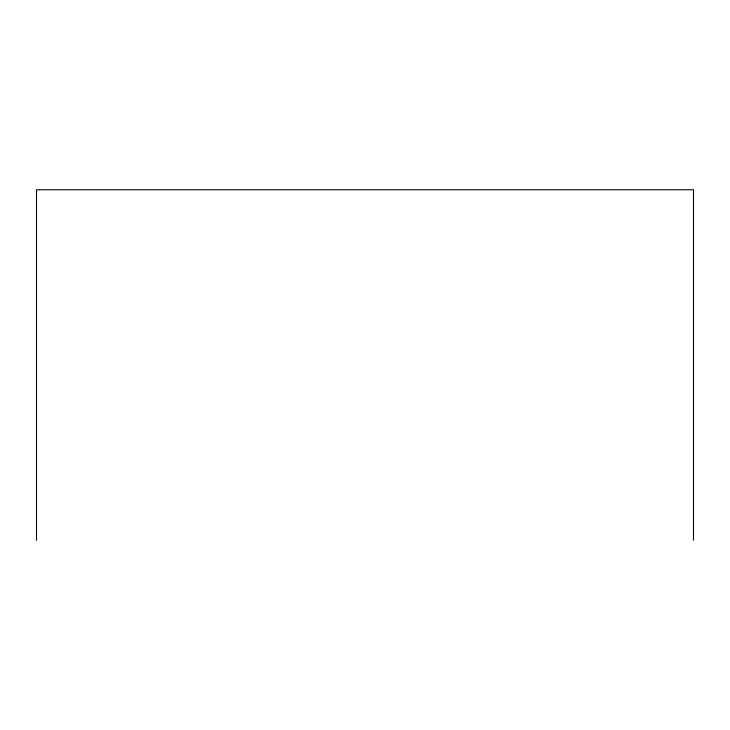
<?xml version="1.0" encoding="UTF-8"?>
<svg xmlns="http://www.w3.org/2000/svg" width="730" height="730" viewBox="0 0 730 730"><rect width="100%" height="100%" fill="white"/><g stroke="black" fill="none" stroke-linecap="round" stroke-linejoin="round"><path stroke-width="1.09" d="M693.5 540.227L693.5 189.773L36.5 189.773L36.5 540.227"/></g></svg>
